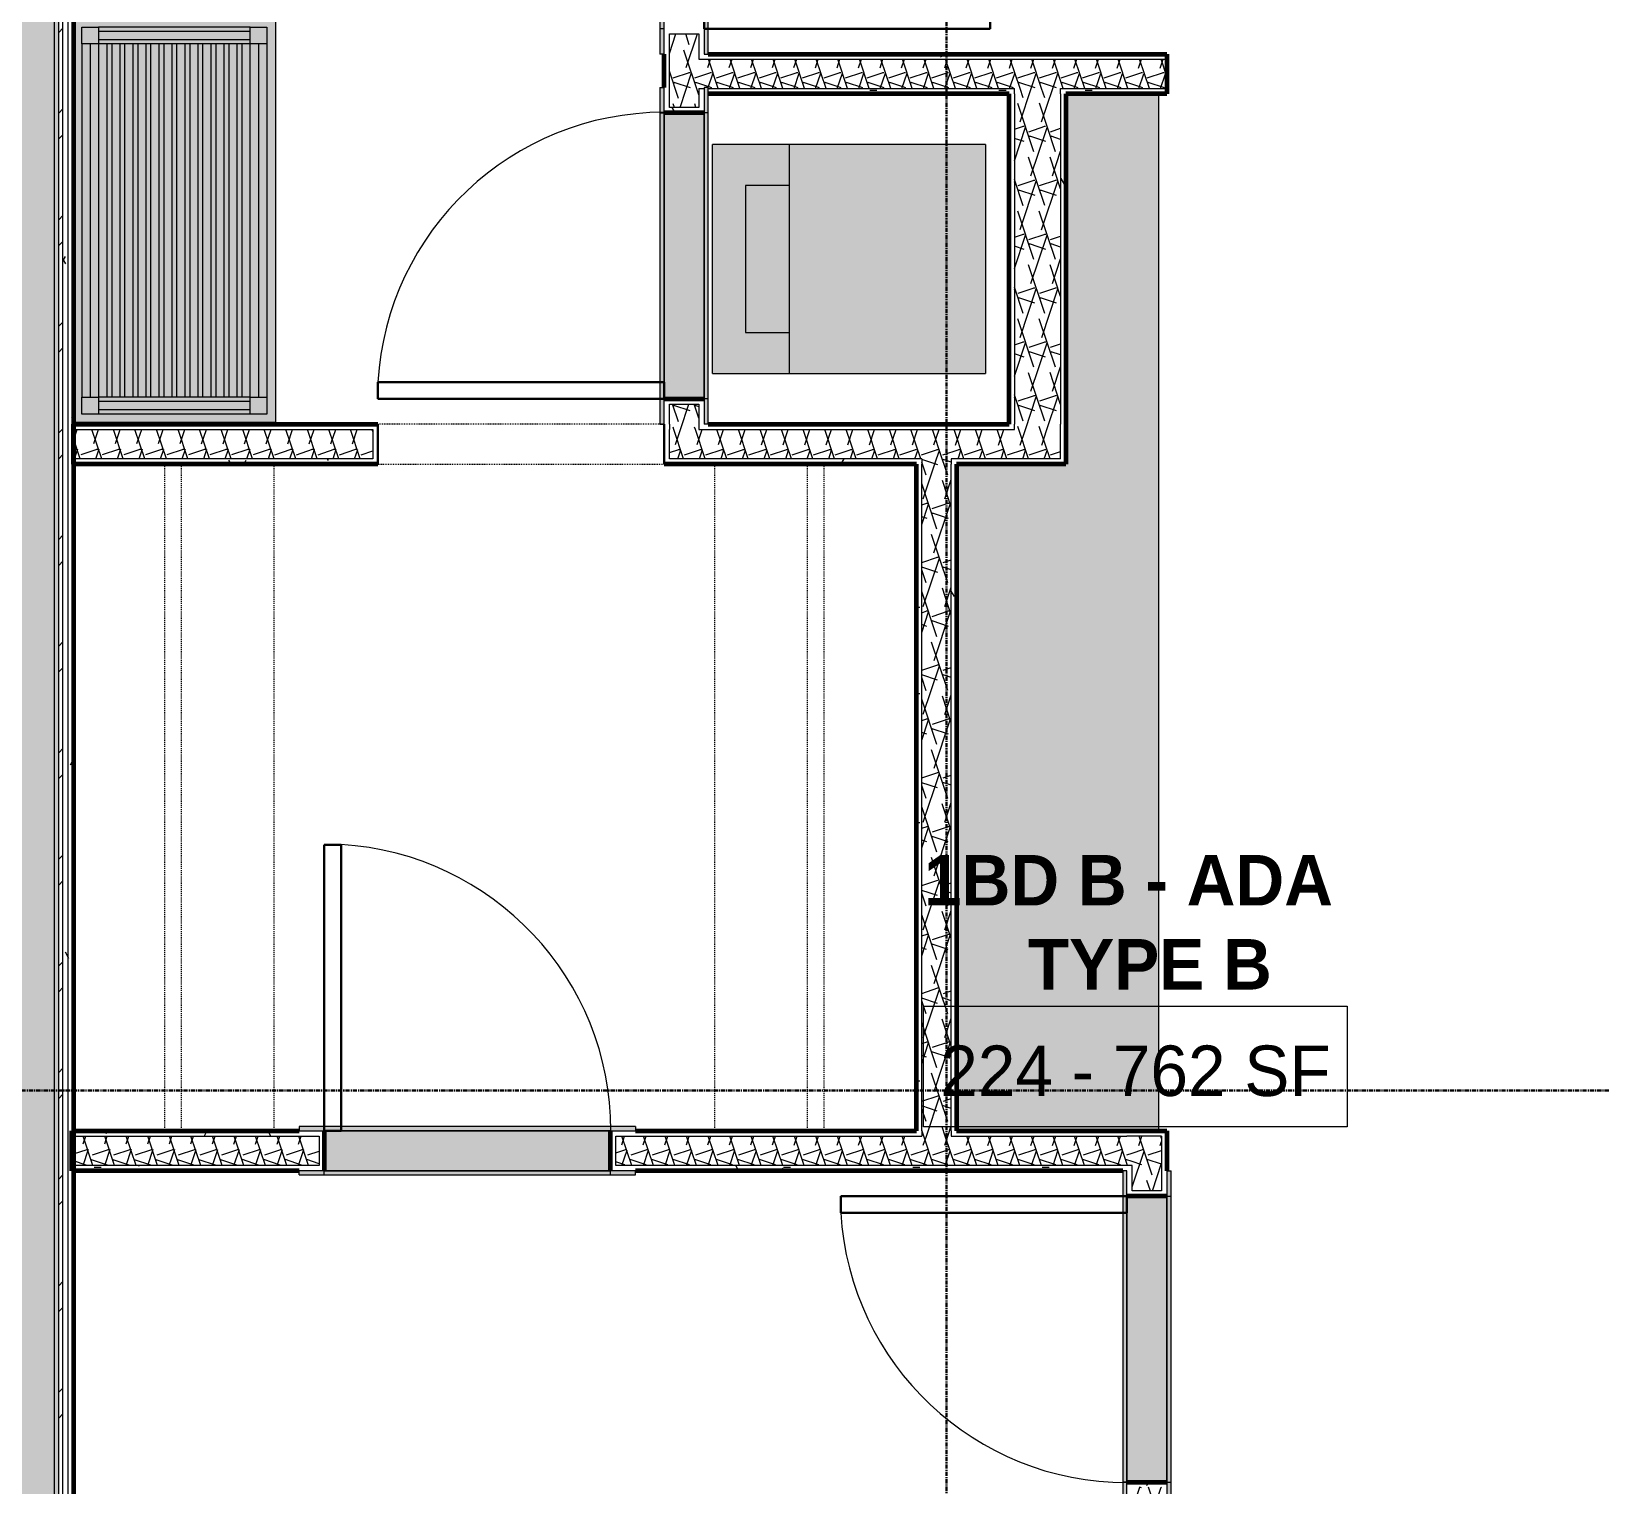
# Model space of a CAD drawing. Header units: inches. Extents: x -4110 to -1807, y 9775 to 11251.
# Drawn here: x -2936.1 to -2749.7, y 10120.4 to 10293.1 of the extents above; entities that cross this region are included whole.
import ezdxf

# ---------------------------------------------------------------- set-up
doc = ezdxf.new("R2010")
doc.units = ezdxf.units.IN
doc.header["$MEASUREMENT"] = 0
for name, pattern in [('Dash', [0.25, 0.125, -0.125]), ('Grid Line 1_2_', [0.875, 0.5, -0.125, 0.125, -0.125]), ('Overhead', [0.15625, 0.09375, -0.0625])]:
    doc.linetypes.add(name, pattern=pattern)
for name, color, linetype, lineweight in [('0-1', 7, 'Continuous', 5), ('0-2', 10, 'Continuous', 18), ('A-AREA-IDEN', 2, 'Continuous', 9), ('A-DETL-MEDM-1', 50, 'Continuous', 30), ('A-DETL-MEDM-2', 33, 'Overhead', 9), ('A-DOOR-3', 7, 'Continuous', 9), ('A-DOOR-4', 50, 'Continuous', 30), ('A-DOOR-5', 31, 'Overhead', 9), ('A-DOOR-FRAM-1', 31, 'Continuous', 18), ('A-DOOR-FRAM-2', 7, 'Continuous', 9), ('A-WALL', 113, 'Continuous', 18), ('A-WALL-1', 8, 'Continuous', 5), ('A-WALL-3', 250, 'Continuous', 60), ('A-WALL-4', 10, 'Continuous', 18), ('A-WALL-PATT-1', 7, 'Continuous', 9), ('A-WALL-PATT-2', 253, 'Continuous', 9), ('A-WALL-PATT-4', 111, 'Continuous', 9), ('I-WALL-4', 2, 'Continuous', 5), ('I-WALL-5', 2, 'Continuous', 60), ('P-SANR-FIXT-1', 7, 'Continuous', 9), ('P-SANR-FIXT-2', 135, 'Continuous', 9), ('Q-CASE-1', 90, 'Continuous', 9), ('Q-CASE-2', 127, 'Continuous', 9), ('Q-CASE-3', 7, 'Continuous', 9), ('Q-CASE-7', 254, 'Continuous', 9), ('Q-CASE-HDLN-1', 7, 'Dash', 9), ('S-GRID-1', 1, 'Grid Line 1_2_', 30)]:
    doc.layers.add(name, color=color, linetype=linetype, lineweight=lineweight)
doc.styles.add('Century Gothic', font='ufonts.com_century-gothic.ttf', dxfattribs={"height": 6})
doc.styles.add('Century Gothic_B', font='GOTHICB.TTF', dxfattribs={"height": 6})
pattern_1 = [(0, (0, 0), (20.48, 5.12), [0.845, -14.515, 0.845, -14.515, -81.92]), (0, (0, 0), (20.48, 5.12), [-30.72, 0.845, -29.875, 0.845, -14.515, -35.84]), (0, (0, 0), (20.48, 5.12), [-76.8, 0.845, -9.395, 0.845, -24.755]), (120, (7.68, 2.56), (-14.67405, 15.1762003), [0.845, -14.515, 0.845, -14.515, -81.92]), (120, (7.68, 2.56), (-14.67405, 15.1762003), [-30.72, 0.845, -29.875, 0.845, -14.515, -35.84]), (120, (7.68, 2.56), (-14.67405, 15.1762003), [-76.8, 0.845, -9.395, 0.845, -24.755]), (240, (10.24, 12.8), (-5.80595, -20.2962003), [0.845, -14.515, 0.845, -14.515, -81.92]), (240, (10.24, 12.8), (-5.80595, -20.2962003), [-30.72, 0.845, -29.875, 0.845, -14.515, -35.84]), (240, (10.24, 12.8), (-5.80595, -20.2962003), [-76.8, 0.845, -9.395, 0.845, -24.755])]
pattern_2 = [(161.57, (0.32, 0.32), (-2.560496185, -0.000537386), [0, -18.214, 2.022, 0]), (18.43, (-0.32, 0.32), (-2.560496185, 0.000537386), [0, -18.214, 2.022, 0]), (108.43, (0.32, 0.32), (1.27922091, -6.400876726), [6.07, -14.166]), (71.57, (-0.32, 0.32), (1.27922091, 6.400876726), [6.07, -14.166])]

# ---------------------------------------------------------------- blocks, each defined once
blk = doc.blocks.new('SWING - SINGLE - FLUSH - SWING - FLUSH - 2-10 x 6-8 - PRIVACY-3983844-ENLARGED RCP - 2ND FLOOR PLAN - WEST')
at = {"layer": 'A-DOOR-FRAM-1'}
for points in [[(-17.63, 2.37), (-17, 2.37), (-17, 2.87), (-20, 2.87), (-20, 2.37)], [(-17, 2.37), (17, 2.37), (17, 2.87), (-17, 2.87)], [(19.75, 2.37), (20, 2.37), (20, 2.87), (17, 2.87), (17, 2.37), (17.62, 2.37)], [(-17, -2.88), (-17, -2.38), (-20, -2.38), (-20, -2.88), (-17.63, -2.88)], [(16.5, -2.88), (17, -2.88), (17, -2.38), (-17, -2.38), (-17, -2.88), (-16.5, -2.88)], [(20, -2.88), (20, -2.38), (17, -2.38), (17, -2.88), (19.75, -2.88)]]:
    blk.add_hatch(color=256, dxfattribs=at).paths.add_polyline_path(points, flags=0)
at = {"layer": 'A-DOOR-3'}
blk.add_arc((17, 2.37), 34.07, 93.3657, 180, dxfattribs=at)
at = {"layer": 'A-DOOR-4'}
for p, q in [((15, 2.37), (15, 36.38)), ((17, 36.38), (15, 36.38)), ((17, 2.37), (17, 36.38)), ((17, 2.37), (15, 2.37))]:
    blk.add_line(p, q, dxfattribs=at)
at = {"layer": 'A-DOOR-FRAM-2'}
for p, q in [((-17, 2.87), (-20, 2.87)), ((-20, 2.37), (-20, 2.87)), ((-20, 2.37), (-17, 2.37)), ((17, 2.87), (-17, 2.87)), ((-17, 2.37), (-17, 2.87)), ((-17, 2.37), (17, 2.37)), ((20, 2.87), (17, 2.87)), ((17, 2.37), (17, 2.87)), ((17, 2.37), (20, 2.37)), ((20, 2.37), (20, 2.87)), ((-17, -2.38), (-20, -2.38)), ((-20, -2.38), (-20, -2.88)), ((-20, -2.88), (-17, -2.88)), ((17, -2.38), (-17, -2.38)), ((-17, -2.38), (-17, -2.88)), ((-17, -2.88), (17, -2.88)), ((20, -2.38), (17, -2.38)), ((17, -2.38), (17, -2.88)), ((17, -2.88), (20, -2.88)), ((20, -2.38), (20, -2.88))]:
    blk.add_line(p, q, dxfattribs=at)
blk = doc.blocks.new('OD_CW_Closet - OD_CW_Closet-3890322-ENLARGED RCP - 2ND FLOOR PLAN - WEST')
at = {"layer": 'Q-CASE-HDLN-1'}
for p, q in [((0.74, 0), (79.99, 0)), ((0.74, -11), (79.99, -11)), ((0.74, -13), (79.99, -13))]:
    blk.add_line(p, q, dxfattribs=at)
blk = doc.blocks.new('SWING - SINGLE - FLUSH - SWING - FLUSH - 2-10 x 6-8 - PRIVACY-3983846-ENLARGED RCP - 2ND FLOOR PLAN - WEST')
at = {"layer": 'A-DOOR-FRAM-1'}
for points in [[(-17.63, 2.37), (-17, 2.37), (-17, 2.88), (-20, 2.88), (-20, 2.37)], [(-17, 2.37), (17, 2.37), (17, 2.88), (-17, 2.88)], [(17, 2.37), (20, 2.37), (20, 2.88), (17, 2.88)], [(-17.63, -2.88), (-17, -2.88), (-17, -2.38), (-20, -2.38), (-20, -2.88)], [(17, -2.88), (17, -2.38), (-17, -2.38), (-17, -2.88), (16.5, -2.88)], [(17, -2.88), (20, -2.88), (20, -2.38), (17, -2.38)]]:
    blk.add_hatch(color=256, dxfattribs=at).paths.add_polyline_path(points, flags=0)
at = {"layer": 'A-DOOR-3'}
blk.add_arc((17, -2.38), 34.07, 180, 266.6343, dxfattribs=at)
at = {"layer": 'A-DOOR-4'}
for p, q in [((15, -2.38), (15, -36.38)), ((17, -2.38), (15, -2.38)), ((17, -2.38), (17, -36.38)), ((17, -36.38), (15, -36.38))]:
    blk.add_line(p, q, dxfattribs=at)
at = {"layer": 'A-DOOR-FRAM-2'}
for p, q in [((-17, 2.88), (-20, 2.88)), ((-20, 2.88), (-20, 2.37)), ((-20, 2.37), (-17, 2.37)), ((17, 2.88), (-17, 2.88)), ((-17, 2.88), (-17, 2.37)), ((-17, 2.37), (17, 2.37)), ((20, 2.88), (17, 2.88)), ((17, 2.88), (17, 2.37)), ((17, 2.37), (20, 2.37)), ((20, 2.88), (20, 2.37)), ((-17, -2.38), (-20, -2.38)), ((-20, -2.88), (-20, -2.38)), ((-20, -2.88), (-17, -2.88)), ((17, -2.38), (-17, -2.38)), ((-17, -2.88), (-17, -2.38)), ((-17, -2.88), (17, -2.88)), ((20, -2.38), (17, -2.38)), ((17, -2.88), (17, -2.38)), ((17, -2.88), (20, -2.88)), ((20, -2.88), (20, -2.38))]:
    blk.add_line(p, q, dxfattribs=at)
blk = doc.blocks.new('Stacked Washer and Dryer - 26_x25_ - Private-3627842-ENLARGED RCP - 2ND FLOOR PLAN - WEST')
at = {"layer": 'P-SANR-FIXT-2'}
blk.add_hatch(color=256, dxfattribs=at).paths.add_polyline_path([(29.04, 13.62), (0, 13.62), (0, -13.63), (32.44, -13.63), (32.44, 13.62)], flags=0)
at = {"layer": 'P-SANR-FIXT-1'}
for p, q in [((32.44, 13.62), (0, 13.62)), ((0, -13.63), (0, 13.62)), ((23.34, -13.63), (23.34, 13.62)), ((32.44, 13.62), (32.44, -13.63)), ((28.53, 8.75), (23.34, 8.75)), ((28.53, -8.75), (28.53, 8.75)), ((23.34, -8.75), (28.53, -8.75)), ((0, -13.63), (32.44, -13.63))]:
    blk.add_line(p, q, dxfattribs=at)
blk = doc.blocks.new('Door-Opening - CLEAR OPENING - 34_ x 80_-3928388-ENLARGED RCP - 2ND FLOOR PLAN - WEST')
at = {"layer": 'A-DETL-MEDM-1'}
for p, q in [((-17.32, 2.38), (-17.32, -2.37)), ((16.68, -2.37), (16.68, 2.38))]:
    blk.add_line(p, q, dxfattribs=at)
at = {"layer": 'A-DETL-MEDM-2'}
blk.add_line((-17.32, -2.37), (16.68, -2.37), dxfattribs=at)
at = {"layer": 'A-DOOR-5'}
blk.add_line((16.68, 2.38), (-17.32, 2.38), dxfattribs=at)
blk = doc.blocks.new('Bath Vanity - Bath Vanity 48_-3150017-ENLARGED RCP - 2ND FLOOR PLAN - WEST')
at = {"layer": 'Q-CASE-1'}
h = blk.add_hatch(color=256, dxfattribs=at)
h.paths.add_polyline_path([(12.24, 24), (-23.26, 24), (-23.26, 0), (24.74, 0), (24.74, 24), (13.74, 24)], flags=0)
h.paths.add_polyline_path([(21.74, 23), (23.74, 23), (23.74, 1), (-22.26, 1), (-22.26, 23), (20.24, 23)], flags=0)
h.paths.add_polyline_path([(21.74, 22), (-20.26, 22), (-20.26, 21), (21.74, 21)], flags=0)
h.paths.add_polyline_path([(13.91, 20), (-20.26, 20), (-20.26, 19.45), (21.74, 19.45), (21.74, 20)], flags=0)
h.paths.add_polyline_path([(8.35, 18.45), (-20.26, 18.45), (-20.26, 17.91), (21.74, 17.91), (21.74, 18.45), (14.76, 18.45)], flags=0)
h.paths.add_polyline_path([(-20.26, 16.91), (-20.26, 16.36), (21.74, 16.36), (21.74, 16.91), (8.35, 16.91)], flags=0)
h.paths.add_polyline_path([(8.35, 15.36), (-20.26, 15.36), (-20.26, 14.82), (21.74, 14.82), (21.74, 15.36), (18.57, 15.36)], flags=0)
h.paths.add_polyline_path([(21.74, 13.82), (-20.26, 13.82), (-20.26, 13.27), (21.74, 13.27)], flags=0)
h.paths.add_polyline_path([(-20.26, 12.27), (-20.26, 11.73), (21.74, 11.73), (21.74, 12.27), (8.35, 12.27)], flags=0)
h.paths.add_polyline_path([(12.56, 10.73), (-20.26, 10.73), (-20.26, 10.18), (21.74, 10.18), (21.74, 10.73)], flags=0)
h.paths.add_polyline_path([(8.35, 9.18), (-20.26, 9.18), (-20.26, 8.64), (21.74, 8.64), (21.74, 9.18)], flags=0)
h.paths.add_polyline_path([(8.35, 7.64), (-20.26, 7.64), (-20.26, 7.09), (21.74, 7.09), (21.74, 7.64)], flags=0)
h.paths.add_polyline_path([(-20.26, 6.09), (-20.26, 5.55), (21.74, 5.55), (21.74, 6.09), (8.35, 6.09)], flags=0)
h.paths.add_polyline_path([(8.35, 4.55), (-20.26, 4.55), (-20.26, 4), (21.74, 4), (21.74, 4.55)], flags=0)
h.paths.add_polyline_path([(8.35, 3), (-20.26, 3), (-20.26, 2), (21.74, 2), (21.74, 3)], flags=0)
at = {"layer": 'Q-CASE-2'}
h = blk.add_hatch(color=256, dxfattribs=at)
h.paths.add_polyline_path([(21.74, 23), (21.74, 21), (23.74, 21), (23.74, 23)], flags=0)
h.paths.add_polyline_path([(-20.26, 23), (-22.26, 23), (-22.26, 21), (-20.26, 21), (-20.26, 22)], flags=0)
h.paths.add_polyline_path([(-20.26, 3), (-22.26, 3), (-22.26, 1), (-20.26, 1)], flags=0)
h.paths.add_polyline_path([(22.24, 3), (21.74, 3), (21.74, 1), (23.74, 1), (23.74, 3), (23.24, 3)], flags=0)
for points in [[(21.74, 23), (-20.26, 23), (-20.26, 22), (21.74, 22)], [(-22.26, 21), (-22.26, 3), (-21.76, 3), (-21.76, 21)], [(-20.76, 21), (-21.76, 21), (-21.76, 3), (-20.76, 3), (-20.76, 20)], [(-20.76, 21), (-20.76, 3), (-20.26, 3), (-20.26, 21)], [(-20.26, 21), (-20.26, 20), (21.74, 20), (21.74, 21), (8.35, 21)], [(21.74, 21), (21.74, 3), (22.24, 3), (22.24, 21)], [(22.24, 21), (22.24, 3), (23.24, 3), (23.24, 21)], [(23.24, 21), (23.24, 3), (23.74, 3), (23.74, 21)], [(14.52, 19.45), (-20.26, 19.45), (-20.26, 18.45), (21.74, 18.45), (21.74, 19.45)], [(16.25, 17.91), (-20.26, 17.91), (-20.26, 16.91), (21.74, 16.91), (21.74, 17.91)], [(17.98, 16.36), (-20.26, 16.36), (-20.26, 15.36), (21.74, 15.36), (21.74, 16.36)], [(19.71, 14.82), (-20.26, 14.82), (-20.26, 13.82), (21.74, 13.82), (21.74, 14.82)], [(-20.26, 13.27), (-20.26, 12.27), (21.74, 12.27), (21.74, 13.27), (8.35, 13.27)], [(-20.26, 11.73), (-20.26, 10.73), (21.74, 10.73), (21.74, 11.73), (8.35, 11.73)], [(-20.26, 10.18), (-20.26, 9.18), (21.74, 9.18), (21.74, 10.18), (8.35, 10.18)], [(-8.47, 8.64), (-20.26, 8.64), (-20.26, 7.64), (21.74, 7.64), (21.74, 8.64), (8.35, 8.64)], [(8.35, 7.09), (-20.26, 7.09), (-20.26, 6.09), (21.74, 6.09), (21.74, 7.09)], [(8.35, 5.55), (-20.26, 5.55), (-20.26, 4.55), (21.74, 4.55), (21.74, 5.55)], [(-20.26, 4), (-20.26, 3), (21.74, 3), (21.74, 4), (-19.26, 4)], [(-20.26, 2), (-20.26, 1), (21.74, 1), (21.74, 2), (8.35, 2)]]:
    blk.add_hatch(color=256, dxfattribs=at).paths.add_polyline_path(points, flags=0)
at = {"layer": 'Q-CASE-3'}
for p, q in [((-23.26, 0), (-23.26, 24)), ((-23.26, 24), (24.74, 24)), ((-22.26, 21), (-22.26, 23)), ((-22.26, 23), (-20.26, 23)), ((-20.26, 23), (21.74, 23)), ((-20.26, 23), (-20.26, 21)), ((21.74, 21), (21.74, 23)), ((21.74, 23), (23.74, 23)), ((23.74, 23), (23.74, 21)), ((24.74, 24), (24.74, 0)), ((-22.26, 21), (-22.26, 3)), ((-20.26, 21), (-22.26, 21)), ((-21.76, 21), (-21.76, 3)), ((-20.76, 21), (-20.76, 3)), ((-20.26, 22), (21.74, 22)), ((21.74, 21), (-20.26, 21)), ((-20.26, 21), (-20.26, 3)), ((21.74, 21), (21.74, 3)), ((23.74, 21), (21.74, 21)), ((22.24, 21), (22.24, 3)), ((23.24, 21), (23.24, 3)), ((23.74, 21), (23.74, 3)), ((-20.26, 20), (21.74, 20)), ((21.74, 19.45), (-20.26, 19.45)), ((-20.26, 18.45), (21.74, 18.45)), ((21.74, 17.91), (-20.26, 17.91)), ((-20.26, 16.91), (21.74, 16.91)), ((21.74, 16.36), (-20.26, 16.36)), ((-20.26, 15.36), (21.74, 15.36)), ((21.74, 14.82), (-20.26, 14.82)), ((-20.26, 13.82), (21.74, 13.82)), ((21.74, 13.27), (-20.26, 13.27)), ((-20.26, 12.27), (21.74, 12.27)), ((21.74, 11.73), (-20.26, 11.73)), ((-20.26, 10.73), (21.74, 10.73)), ((21.74, 10.18), (-20.26, 10.18)), ((-20.26, 9.18), (21.74, 9.18)), ((21.74, 8.64), (-20.26, 8.64)), ((-20.26, 7.64), (21.74, 7.64)), ((21.74, 7.09), (-20.26, 7.09)), ((-20.26, 6.09), (21.74, 6.09)), ((21.74, 5.55), (-20.26, 5.55)), ((-20.26, 4.55), (21.74, 4.55)), ((21.74, 4), (-20.26, 4)), ((-22.26, 1), (-22.26, 3)), ((-22.26, 3), (-20.26, 3)), ((-20.26, 3), (21.74, 3)), ((-20.26, 3), (-20.26, 1)), ((-20.26, 2), (21.74, 2)), ((21.74, 1), (21.74, 3)), ((21.74, 3), (23.74, 3)), ((23.74, 3), (23.74, 1)), ((-20.26, 1), (-22.26, 1)), ((-20.26, 1), (21.74, 1)), ((23.74, 1), (21.74, 1))]:
    blk.add_line(p, q, dxfattribs=at)
blk = doc.blocks.new('SWING - SINGLE - FLUSH - SWING - FLUSH - 2-10 x 6-8 - PASSAGE-3983857-ENLARGED RCP - 2ND FLOOR PLAN - WEST')
at = {"layer": 'A-DOOR-FRAM-1'}
for points in [[(-17, 2.87), (-20, 2.87), (-20, 2.37), (-17, 2.37)], [(17, 2.37), (17, 2.87), (-17, 2.87), (-17, 2.37), (16.41, 2.37)], [(20, 2.37), (20, 2.87), (17, 2.87), (17, 2.37)], [(-17, -2.88), (-17, -2.38), (-20, -2.38), (-20, -2.88), (-19.87, -2.88)], [(17, -2.88), (17, -2.38), (-17, -2.38), (-17, -2.88), (16.5, -2.88)], [(20, -2.38), (17, -2.38), (17, -2.88), (20, -2.88)]]:
    blk.add_hatch(color=256, dxfattribs=at).paths.add_polyline_path(points, flags=0)
at = {"layer": 'A-DOOR-3'}
blk.add_arc((17, -2.38), 34.07, 180, 266.6343, dxfattribs=at)
at = {"layer": 'A-DOOR-4'}
for p, q in [((15, -2.38), (15, -36.38)), ((17, -2.38), (15, -2.38)), ((17, -2.38), (17, -36.38)), ((17, -36.38), (15, -36.38))]:
    blk.add_line(p, q, dxfattribs=at)
at = {"layer": 'A-DOOR-FRAM-2'}
for p, q in [((-17, 2.87), (-20, 2.87)), ((-20, 2.87), (-20, 2.37)), ((-20, 2.37), (-17, 2.37)), ((17, 2.87), (-17, 2.87)), ((-17, 2.87), (-17, 2.37)), ((-17, 2.37), (17, 2.37)), ((20, 2.87), (17, 2.87)), ((17, 2.87), (17, 2.37)), ((17, 2.37), (20, 2.37)), ((20, 2.87), (20, 2.37)), ((-17, -2.38), (-20, -2.38)), ((-20, -2.88), (-20, -2.38)), ((-20, -2.88), (-17, -2.88)), ((17, -2.38), (-17, -2.38)), ((-17, -2.88), (-17, -2.38)), ((-17, -2.88), (17, -2.88)), ((20, -2.38), (17, -2.38)), ((17, -2.88), (17, -2.38)), ((17, -2.88), (20, -2.88)), ((20, -2.88), (20, -2.38))]:
    blk.add_line(p, q, dxfattribs=at)
blk = doc.blocks.new('OD_CW_Closet - OD_CW_Closet-3890321-ENLARGED RCP - 2ND FLOOR PLAN - WEST')
at = {"layer": 'Q-CASE-HDLN-1'}
for p, q in [((0.74, 13), (79.99, 13)), ((0.74, 11), (79.99, 11)), ((0.74, 0), (79.99, 0))]:
    blk.add_line(p, q, dxfattribs=at)
blk = doc.blocks.new('Casework 8 - Casework 1-3926263-ENLARGED RCP - 2ND FLOOR PLAN - WEST')
at = {"layer": 'Q-CASE-7'}
blk.add_hatch(color=256, dxfattribs=at).paths.add_polyline_path([(-2826.15, 10162.41), (-2802.15, 10162.41), (-2802.15, 10285.66), (-2813.15, 10285.66), (-2813.15, 10241.66), (-2826.15, 10241.66), (-2826.15, 10167.55)], flags=0)
at = {"layer": 'Q-CASE-3'}
blk.add_line((-2802.15, 10285.66), (-2802.15, 10162.41), dxfattribs=at)
blk = doc.blocks.new('CTR - 1st Phase - Unit Layouts_rvt-1-ENLARGED RCP - 2ND FLOOR PLAN - WEST')
at = {"layer": 'A-WALL-1'}
for points in [[(-2856.77, 10249.41), (-2856.15, 10249.41), (-2856.15, 10283.41), (-2860.9, 10283.41), (-2860.9, 10249.41), (-2858.52, 10249.41)], [(-2881.98, 10157.66), (-2867.28, 10157.66), (-2867.28, 10162.41), (-2901.28, 10162.41), (-2901.28, 10157.66)], [(-2805.9, 10120.66), (-2801.15, 10120.66), (-2801.15, 10154.66), (-2805.9, 10154.66), (-2805.9, 10126.81)]]:
    blk.add_hatch(color=256, dxfattribs=at).paths.add_polyline_path(points, flags=0)
at = {"layer": 'A-WALL-PATT-1'}
h = blk.add_hatch(dxfattribs=at)
h.set_pattern_fill('FP_1', color=256, style=0, pattern_type=2)
h.set_pattern_definition(pattern_1)
h.paths.add_polyline_path([(-2860.27, 10246.41), (-2860.27, 10248.79), (-2858.52, 10248.79), (-2858.52, 10249.41), (-2860.9, 10249.41), (-2860.9, 10246.41)], flags=0)
h.paths.add_polyline_path([(-2860.9, 10283.41), (-2858.52, 10283.41), (-2858.52, 10284.04), (-2860.27, 10284.04), (-2860.27, 10292.79), (-2858.52, 10292.79), (-2858.52, 10293.41), (-2860.9, 10293.41), (-2860.9, 10284.04)], flags=0)
h.paths.add_polyline_path([(-2860.27, 10327.41), (-2858.52, 10327.41), (-2858.52, 10328.04), (-2860.27, 10328.04), (-2860.27, 10373.41), (-2860.9, 10373.41), (-2860.9, 10327.41), (-2860.27, 10327.41)], flags=0)
h = blk.add_hatch(dxfattribs=at)
h.set_pattern_fill('FP_1', color=256, style=0, pattern_type=2)
h.set_pattern_definition(pattern_1)
h.paths.add_polyline_path([(-2856.77, 10246.41), (-2856.15, 10246.41), (-2856.15, 10249.41), (-2858.52, 10249.41), (-2858.52, 10248.79), (-2856.77, 10248.79), (-2856.77, 10246.42)], flags=0)
h.paths.add_polyline_path([(-2856.15, 10283.41), (-2856.15, 10286.29), (-2856.77, 10286.29), (-2856.77, 10284.04), (-2858.52, 10284.04), (-2858.52, 10283.41), (-2856.77, 10283.41)], flags=0)
h.paths.add_polyline_path([(-2856.15, 10289.79), (-2856.15, 10293.41), (-2858.52, 10293.41), (-2858.52, 10292.79), (-2856.77, 10292.79), (-2856.77, 10289.79)], flags=0)
h.paths.add_polyline_path([(-2856.15, 10327.41), (-2856.15, 10339.29), (-2856.77, 10339.29), (-2856.77, 10328.04), (-2858.52, 10328.04), (-2858.52, 10327.41), (-2856.77, 10327.41)], flags=0)
h.paths.add_polyline_path([(-2856.77, 10342.79), (-2856.15, 10342.79), (-2856.15, 10373.41), (-2856.77, 10373.41), (-2856.77, 10361.81)], flags=0)
h = blk.add_hatch(dxfattribs=at)
h.set_pattern_fill('FP_1', color=256, style=0, pattern_type=2)
h.set_pattern_definition(pattern_1)
h.paths.add_polyline_path([(-2855.15, 10289.79), (-2801.15, 10289.79), (-2801.15, 10290.41), (-2856.15, 10290.41), (-2856.15, 10289.79), (-2855.65, 10289.79)], flags=0)
h = blk.add_hatch(dxfattribs=at)
h.set_pattern_fill('FP_1', color=256, style=0, pattern_type=2)
h.set_pattern_definition(pattern_1)
h.paths.add_polyline_path([(-2855.65, 10285.66), (-2819.27, 10285.66), (-2819.27, 10286.29), (-2855.65, 10286.28)], flags=0)
h.paths.add_polyline_path([(-2802.15, 10285.66), (-2801.15, 10285.66), (-2801.15, 10286.29), (-2813.77, 10286.29), (-2813.77, 10285.66), (-2813.15, 10285.66)], flags=0)
h = blk.add_hatch(dxfattribs=at)
h.set_pattern_fill('FP_1', color=256, style=0, pattern_type=2)
h.set_pattern_definition(pattern_1)
h.paths.add_polyline_path([(-2813.15, 10242.29), (-2813.15, 10285.66), (-2813.77, 10285.66), (-2813.77, 10242.29)], flags=0)
h = blk.add_hatch(dxfattribs=at)
h.set_pattern_fill('FP_1', color=256, style=0, pattern_type=2)
h.set_pattern_definition(pattern_1)
h.paths.add_polyline_path([(-2931.01, 10241.66), (-2894.9, 10241.66), (-2894.9, 10244.04), (-2895.52, 10244.04), (-2895.52, 10242.29), (-2931.09, 10242.29), (-2931.09, 10241.66)], flags=0)
h.paths.add_polyline_path([(-2860.9, 10241.66), (-2830.27, 10241.66), (-2830.27, 10242.29), (-2860.27, 10242.29), (-2860.27, 10244.04), (-2860.9, 10244.04), (-2860.9, 10242.29)], flags=0)
h.paths.add_polyline_path([(-2826.77, 10241.66), (-2813.15, 10241.66), (-2813.15, 10242.29), (-2826.77, 10242.29)], flags=0)
h = blk.add_hatch(dxfattribs=at)
h.set_pattern_fill('FP_1', color=256, style=0, pattern_type=2)
h.set_pattern_definition(pattern_1)
h.paths.add_polyline_path([(-2830.9, 10162.41), (-2830.27, 10162.41), (-2830.27, 10241.66), (-2830.9, 10241.66), (-2830.9, 10167.87)], flags=0)
h = blk.add_hatch(dxfattribs=at)
h.set_pattern_fill('FP_1', color=256, style=0, pattern_type=2)
h.set_pattern_definition(pattern_1)
h.paths.add_polyline_path([(-2826.77, 10162.41), (-2826.15, 10162.41), (-2826.15, 10241.66), (-2826.77, 10241.66), (-2826.77, 10167.87)], flags=0)
h = blk.add_hatch(dxfattribs=at)
h.set_pattern_fill('FP_1', color=256, style=0, pattern_type=2)
h.set_pattern_definition(pattern_1)
h.paths.add_polyline_path([(-2901.9, 10160.04), (-2901.28, 10160.04), (-2901.28, 10162.41), (-2931.09, 10162.41), (-2931.09, 10161.79), (-2901.9, 10161.79)], flags=0)
h.paths.add_polyline_path([(-2867.28, 10160.04), (-2866.65, 10160.04), (-2866.65, 10161.79), (-2830.27, 10161.79), (-2830.27, 10162.41), (-2867.28, 10162.41), (-2867.28, 10161.78)], flags=0)
h.paths.add_polyline_path([(-2814.62, 10161.79), (-2801.77, 10161.79), (-2801.77, 10162.41), (-2826.77, 10162.41), (-2826.77, 10161.79), (-2819.06, 10161.79)], flags=0)
h = blk.add_hatch(dxfattribs=at)
h.set_pattern_fill('FP_1', color=256, style=0, pattern_type=2)
h.set_pattern_definition(pattern_1)
h.paths.add_polyline_path([(-2801.15, 10014.07), (-2801.15, 10120.66), (-2803.52, 10120.66), (-2803.52, 10120.04), (-2801.77, 10120.04), (-2801.77, 10014.07)], flags=0)
h.paths.add_polyline_path([(-2801.15, 10154.66), (-2801.15, 10162.41), (-2801.77, 10162.41), (-2801.77, 10155.29), (-2803.52, 10155.29), (-2803.52, 10154.66), (-2801.77, 10154.66)], flags=0)
h = blk.add_hatch(dxfattribs=at)
h.set_pattern_fill('FP_1', color=256, style=0, pattern_type=2)
h.set_pattern_definition(pattern_1)
h.paths.add_polyline_path([(-2901.28, 10157.66), (-2901.28, 10160.04), (-2901.9, 10160.04), (-2901.9, 10158.29), (-2931.09, 10158.29), (-2931.09, 10157.66), (-2901.9, 10157.66)], flags=0)
h.paths.add_polyline_path([(-2806.4, 10157.66), (-2805.9, 10157.66), (-2805.9, 10158.29), (-2866.65, 10158.29), (-2866.65, 10160.04), (-2867.28, 10160.04), (-2867.28, 10157.66), (-2813.15, 10157.66)], flags=0)
h = blk.add_hatch(dxfattribs=at)
h.set_pattern_fill('FP_1', color=256, style=0, pattern_type=2)
h.set_pattern_definition(pattern_1)
h.paths.add_polyline_path([(-2805.9, 10014.07), (-2805.27, 10014.07), (-2805.27, 10018.19), (-2805.9, 10018.05), (-2805.9, 10014.69)], flags=0)
h.paths.add_polyline_path([(-2805.87, 10018.19), (-2805.27, 10018.19), (-2805.27, 10120.04), (-2803.52, 10120.04), (-2803.52, 10120.66), (-2805.9, 10120.66), (-2805.9, 10018.19)], flags=0)
h.paths.add_polyline_path([(-2803.52, 10154.66), (-2803.52, 10155.29), (-2805.27, 10155.29), (-2805.27, 10158.29), (-2805.9, 10158.29), (-2805.9, 10154.66), (-2805.11, 10154.66)], flags=0)
at = {"layer": 'A-WALL-PATT-2'}
h = blk.add_hatch(dxfattribs=at)
h.set_pattern_fill('FP_2', color=256, style=0, pattern_type=2)
h.set_pattern_definition(pattern_2)
h.paths.add_polyline_path([(-2860.27, 10245.79), (-2856.77, 10245.79), (-2856.77, 10248.79), (-2860.27, 10248.79), (-2860.27, 10246.41)], flags=0)
h.paths.add_polyline_path([(-2856.77, 10284.04), (-2856.77, 10292.79), (-2860.27, 10292.79), (-2860.27, 10284.04), (-2858.52, 10284.04)], flags=0)
h.paths.add_polyline_path([(-2858.52, 10328.04), (-2856.77, 10328.04), (-2856.77, 10373.41), (-2858.49, 10373.41), (-2858.52, 10374.04), (-2860.27, 10374.04), (-2860.27, 10328.04)], flags=0)
h = blk.add_hatch(dxfattribs=at)
h.set_pattern_fill('FP_2', color=256, style=0, pattern_type=2)
h.set_pattern_definition(pattern_2)
h.paths.add_polyline_path([(-2856.77, 10286.29), (-2856.15, 10286.29), (-2856.15, 10286.41), (-2855.65, 10286.41), (-2855.65, 10286.29), (-2801.15, 10286.29), (-2801.15, 10289.79), (-2856.77, 10289.79), (-2856.77, 10286.3)], flags=0)
h = blk.add_hatch(dxfattribs=at)
h.set_pattern_fill('FP_2', color=256, style=0, pattern_type=2)
h.set_pattern_definition(pattern_2)
h.paths.add_polyline_path([(-2814.62, 10245.79), (-2813.77, 10245.79), (-2813.77, 10286.29), (-2819.27, 10286.29), (-2819.27, 10245.79)], flags=0)
h = blk.add_hatch(dxfattribs=at)
h.set_pattern_fill('FP_2', color=256, style=0, pattern_type=2)
h.set_pattern_definition(pattern_2)
h.paths.add_polyline_path([(-2931.09, 10242.29), (-2895.52, 10242.29), (-2895.52, 10245.79), (-2931.09, 10245.79), (-2931.09, 10243.68)], flags=0)
h.paths.add_polyline_path([(-2860.27, 10242.29), (-2813.77, 10242.29), (-2813.77, 10245.79), (-2860.27, 10245.79), (-2860.27, 10244.04)], flags=0)
h = blk.add_hatch(dxfattribs=at)
h.set_pattern_fill('FP_2', color=256, style=0, pattern_type=2)
h.set_pattern_definition(pattern_2)
h.paths.add_polyline_path([(-2826.77, 10161.79), (-2826.77, 10242.29), (-2830.27, 10242.29), (-2830.27, 10161.79)], flags=0)
h = blk.add_hatch(dxfattribs=at)
h.set_pattern_fill('FP_2', color=256, style=0, pattern_type=2)
h.set_pattern_definition(pattern_2)
h.paths.add_polyline_path([(-2931.09, 10158.29), (-2901.9, 10158.29), (-2901.9, 10161.79), (-2931.09, 10161.79), (-2931.09, 10160.03)], flags=0)
h.paths.add_polyline_path([(-2813.15, 10158.29), (-2805.27, 10158.29), (-2805.27, 10161.79), (-2866.65, 10161.79), (-2866.65, 10158.29), (-2814.62, 10158.29)], flags=0)
h = blk.add_hatch(dxfattribs=at)
h.set_pattern_fill('FP_2', color=256, style=0, pattern_type=2)
h.set_pattern_definition(pattern_2)
h.paths.add_polyline_path([(-2805.27, 10014.07), (-2801.77, 10014.07), (-2801.77, 10120.04), (-2805.27, 10120.04), (-2805.27, 10085.74)], flags=0)
h.paths.add_polyline_path([(-2802.15, 10155.29), (-2801.77, 10155.29), (-2801.77, 10161.79), (-2805.27, 10161.79), (-2805.27, 10155.29), (-2803.52, 10155.29)], flags=0)
at = {"layer": 'A-WALL-3'}
for p, q in [((-2860.9, 10286.41), (-2860.9, 10290.41)), ((-2855.65, 10290.41), (-2801.15, 10290.41)), ((-2801.15, 10290.41), (-2801.15, 10285.66)), ((-2819.9, 10285.66), (-2855.65, 10285.66)), ((-2819.9, 10246.41), (-2819.9, 10285.66)), ((-2801.15, 10285.66), (-2813.15, 10285.66)), ((-2813.15, 10285.66), (-2813.15, 10246.41)), ((-2856.15, 10283.41), (-2860.9, 10283.41)), ((-2860.9, 10249.41), (-2856.15, 10249.41)), ((-2931.09, 10246.41), (-2894.9, 10246.41)), ((-2931.09, 10241.66), (-2931.09, 10246.41)), ((-2855.65, 10246.41), (-2819.9, 10246.41)), ((-2813.15, 10246.41), (-2813.15, 10242.29)), ((-2894.9, 10241.66), (-2931.09, 10241.66)), ((-2830.9, 10241.66), (-2860.9, 10241.66)), ((-2830.9, 10162.41), (-2830.9, 10241.66)), ((-2813.15, 10241.66), (-2826.15, 10241.66)), ((-2826.15, 10241.66), (-2826.15, 10162.41)), ((-2813.15, 10242.29), (-2813.15, 10241.66)), ((-2931.27, 10162.41), (-2904.28, 10162.41)), ((-2931.27, 10157.66), (-2931.27, 10162.41)), ((-2901.28, 10162.41), (-2901.28, 10157.66)), ((-2867.28, 10157.66), (-2867.28, 10162.41)), ((-2864.28, 10162.41), (-2830.9, 10162.41)), ((-2826.15, 10162.41), (-2805.9, 10162.41)), ((-2805.9, 10162.41), (-2801.77, 10162.41)), ((-2801.77, 10162.41), (-2801.15, 10162.41)), ((-2801.15, 10162.41), (-2801.15, 10157.66)), ((-2904.28, 10157.66), (-2931.27, 10157.66)), ((-2806.4, 10157.66), (-2864.28, 10157.66)), ((-2801.15, 10154.66), (-2805.9, 10154.66)), ((-2805.9, 10120.66), (-2801.15, 10120.66))]:
    blk.add_line(p, q, dxfattribs=at)
at = {"layer": 'A-WALL-4'}
for p, q in [((-2860.27, 10284.04), (-2860.27, 10292.79)), ((-2860.27, 10292.79), (-2858.52, 10292.79)), ((-2858.52, 10292.79), (-2856.77, 10292.79)), ((-2856.77, 10292.79), (-2856.77, 10289.79)), ((-2856.77, 10289.79), (-2856.15, 10289.79)), ((-2856.15, 10289.79), (-2801.15, 10289.79)), ((-2856.77, 10286.29), (-2856.77, 10284.04)), ((-2856.77, 10286.29), (-2856.15, 10286.29)), ((-2855.65, 10286.29), (-2819.27, 10286.29)), ((-2819.27, 10285.66), (-2819.27, 10286.29)), ((-2819.27, 10285.66), (-2819.27, 10246.41)), ((-2813.77, 10286.29), (-2801.15, 10286.29)), ((-2813.77, 10285.66), (-2813.77, 10286.29)), ((-2813.77, 10285.66), (-2813.77, 10246.41)), ((-2858.52, 10284.04), (-2860.27, 10284.04)), ((-2856.77, 10284.04), (-2858.52, 10284.04)), ((-2860.9, 10283.41), (-2860.9, 10249.41)), ((-2856.15, 10249.41), (-2856.15, 10283.41)), ((-2860.27, 10246.41), (-2860.27, 10248.79)), ((-2860.27, 10248.79), (-2858.52, 10248.79)), ((-2858.52, 10248.79), (-2856.77, 10248.79)), ((-2856.77, 10248.79), (-2856.77, 10246.41)), ((-2860.27, 10246.41), (-2860.27, 10245.79)), ((-2856.77, 10246.41), (-2856.77, 10245.79)), ((-2819.27, 10245.79), (-2819.27, 10246.41)), ((-2813.77, 10245.79), (-2813.77, 10246.41)), ((-2931.09, 10245.79), (-2895.52, 10245.79)), ((-2895.52, 10245.79), (-2895.52, 10244.04)), ((-2860.27, 10244.04), (-2860.27, 10245.79)), ((-2856.77, 10245.79), (-2819.27, 10245.79)), ((-2813.77, 10242.29), (-2813.77, 10245.79)), ((-2895.52, 10244.04), (-2895.52, 10242.29)), ((-2860.27, 10242.29), (-2860.27, 10244.04)), ((-2895.52, 10242.29), (-2931.09, 10242.29)), ((-2830.27, 10242.29), (-2860.27, 10242.29)), ((-2830.27, 10242.29), (-2830.27, 10241.66)), ((-2830.27, 10162.41), (-2830.27, 10241.66)), ((-2813.77, 10242.29), (-2826.77, 10242.29)), ((-2826.77, 10242.29), (-2826.77, 10241.66)), ((-2826.77, 10162.41), (-2826.77, 10241.66)), ((-2931.27, 10161.79), (-2901.9, 10161.79)), ((-2901.9, 10161.79), (-2901.9, 10160.04)), ((-2867.28, 10162.41), (-2901.28, 10162.41)), ((-2866.65, 10160.04), (-2866.65, 10161.79)), ((-2866.65, 10161.79), (-2830.27, 10161.79)), ((-2830.27, 10162.41), (-2830.27, 10161.79)), ((-2826.77, 10162.41), (-2826.77, 10161.79)), ((-2826.77, 10161.79), (-2805.9, 10161.79)), ((-2805.27, 10161.79), (-2805.9, 10161.79)), ((-2801.77, 10161.79), (-2805.27, 10161.79)), ((-2801.77, 10161.79), (-2801.77, 10155.29)), ((-2901.9, 10160.04), (-2901.9, 10158.29)), ((-2866.65, 10158.29), (-2866.65, 10160.04)), ((-2901.9, 10158.29), (-2931.27, 10158.29)), ((-2901.28, 10157.66), (-2867.28, 10157.66)), ((-2805.9, 10158.29), (-2866.65, 10158.29)), ((-2805.27, 10158.29), (-2805.9, 10158.29)), ((-2805.27, 10155.29), (-2805.27, 10158.29)), ((-2803.52, 10155.29), (-2805.27, 10155.29)), ((-2801.77, 10155.29), (-2803.52, 10155.29)), ((-2805.9, 10154.66), (-2805.9, 10120.66)), ((-2801.15, 10120.66), (-2801.15, 10154.66))]:
    blk.add_line(p, q, dxfattribs=at)
at = {"layer": '0-2'}
for name, p, rotation in [('SWING - SINGLE - FLUSH - SWING - FLUSH - 2-10 x 6-8 - PRIVACY-3983844-ENLARGED RCP - 2ND FLOOR PLAN - WEST', (-2858.52, 10310.41), 269.9999999999866), ('Bath Vanity - Bath Vanity 48_-3150017-ENLARGED RCP - 2ND FLOOR PLAN - WEST', (-2931.09, 10271.34), 270.0000000001117), ('SWING - SINGLE - FLUSH - SWING - FLUSH - 2-10 x 6-8 - PASSAGE-3983857-ENLARGED RCP - 2ND FLOOR PLAN - WEST', (-2858.52, 10266.41), 269.9999999999866), ('Stacked Washer and Dryer - 26_x25_ - Private-3627842-ENLARGED RCP - 2ND FLOOR PLAN - WEST', (-2822.71, 10266.04), 180), ('OD_CW_Closet - OD_CW_Closet-3890322-ENLARGED RCP - 2ND FLOOR PLAN - WEST', (-2907.27, 10242.4), 269.9999999999799), ('OD_CW_Closet - OD_CW_Closet-3890321-ENLARGED RCP - 2ND FLOOR PLAN - WEST', (-2854.9, 10242.4), 270.00000000002), ('SWING - SINGLE - FLUSH - SWING - FLUSH - 2-10 x 6-8 - PRIVACY-3983846-ENLARGED RCP - 2ND FLOOR PLAN - WEST', (-2884.28, 10160.04), 180), ('SWING - SINGLE - FLUSH - SWING - FLUSH - 2-10 x 6-8 - PRIVACY-3983844-ENLARGED RCP - 2ND FLOOR PLAN - WEST', (-2803.52, 10137.66), 90.00000000004798)]:
    blk.add_blockref(name, p, dxfattribs=dict(at, rotation=rotation))
for name, p in [('Casework 8 - Casework 1-3926263-ENLARGED RCP - 2ND FLOOR PLAN - WEST', (0, 0)), ('Door-Opening - CLEAR OPENING - 34_ x 80_-3928388-ENLARGED RCP - 2ND FLOOR PLAN - WEST', (-2877.58, 10244.04))]:
    blk.add_blockref(name, p, dxfattribs=at)
blk = doc.blocks.new('CTR - 1st Phase - Structure_rvt-1-ENLARGED RCP - 2ND FLOOR PLAN - WEST')
at = {"layer": 'S-GRID-1'}
for p, q in [((-2827.32, 9774.88), (-2827.32, 11217.93)), ((-1807.14, 10167.19), (-4076.95, 10167.19))]:
    blk.add_line(p, q, dxfattribs=at)

msp = doc.modelspace()

# ---------------------------------------------------------------- hatches: boundary and pattern name
at = {"layer": 'A-WALL-PATT-4'}
h = msp.add_hatch(dxfattribs=at)
h.set_pattern_fill('FP_2', color=256, style=0, pattern_type=2)
h.set_pattern_definition(pattern_2)
h.paths.add_polyline_path([(-2933.34, 9988.44), (-2933.34, 10374.04), (-2938.84, 10374.02), (-2938.84, 9988.44)], flags=0)
h = msp.add_hatch(dxfattribs=at)
h.set_pattern_fill('FP_33', color=256, style=0, pattern_type=2)
h.set_pattern_definition([(45, (0, 0), (-6.335677, 6.335677), []), (45, (0, 9.6), (-6.335677, 6.335677), [])])
h.paths.add_polyline_path([(-2932.84, 9988.44), (-2932.34, 9988.44), (-2932.34, 10374.04), (-2932.84, 10374.02), (-2932.84, 10003.61)], flags=0)
h = msp.add_hatch(dxfattribs=at)
h.set_pattern_fill('FP_1', color=256, style=0, pattern_type=2)
h.set_pattern_definition(pattern_1)
h.paths.add_polyline_path([(-2932.34, 9988.44), (-2931.71, 9988.44), (-2931.71, 10374.04), (-2932.34, 10374.01), (-2932.34, 10003.61)], flags=0)
h = msp.add_hatch(dxfattribs=at)
h.set_pattern_fill('FP_1', color=256, style=0, pattern_type=2)
h.set_pattern_definition(pattern_1)
h.paths.add_polyline_path([(-2931.09, 9988.44), (-2931.09, 10302.72), (-2931.71, 10302.72), (-2931.71, 10322.67), (-2931.09, 10322.67), (-2931.09, 10373.41), (-2931.71, 10373.41), (-2931.71, 9988.44)], flags=0)
at = {"layer": 'I-WALL-4'}
msp.add_hatch(color=256, dxfattribs=at).paths.add_polyline_path([(-2933.34, 9988.44), (-2932.84, 9988.44), (-2932.84, 10374.04), (-2933.34, 10374.04), (-2933.34, 10003.61)], flags=0)

# ---------------------------------------------------------------- linework, layer by layer
at = {"layer": 'A-AREA-IDEN', "flags": 128}
msp.add_lwpolyline([(-2830.08, 10177.21), (-2779.74, 10177.21), (-2779.74, 10162.88), (-2830.08, 10162.88)], close=True, dxfattribs=at)
at = {"layer": 'A-WALL'}
for p, q in [((-2933.34, 9988.44), (-2933.34, 10374.04)), ((-2932.84, 9988.44), (-2932.84, 10374.04)), ((-2932.34, 9988.44), (-2932.34, 10374.04)), ((-2931.71, 9988.44), (-2931.71, 10374.04))]:
    msp.add_line(p, q, dxfattribs=at)
at = {"layer": 'I-WALL-5'}
msp.add_line((-2931.09, 10302.72), (-2931.09, 9988.44), dxfattribs=at)

# ---------------------------------------------------------------- block references
at = {"layer": '0-1'}
for name in ['CTR - 1st Phase - Structure_rvt-1-ENLARGED RCP - 2ND FLOOR PLAN - WEST', 'CTR - 1st Phase - Unit Layouts_rvt-1-ENLARGED RCP - 2ND FLOOR PLAN - WEST']:
    msp.add_blockref(name, (0, 0), dxfattribs=at)

# ---------------------------------------------------------------- texts
at = {"layer": 'A-AREA-IDEN', "char_height": 6, "attachment_point": 1}
for s, insert, width, style in [('1BD B - ADA', (-2830, 10195.2), 60.6, 'Century Gothic_B'), ('TYPE B', (-2817.66, 10185.2), 30.906, 'Century Gothic_B'), ('224 - 762 SF', (-2828.08, 10172.55), 55.954, 'Century Gothic')]:
    msp.add_mtext(s, dxfattribs=dict(at, insert=insert, width=width, style=style))

doc.saveas('drawing.dxf')
